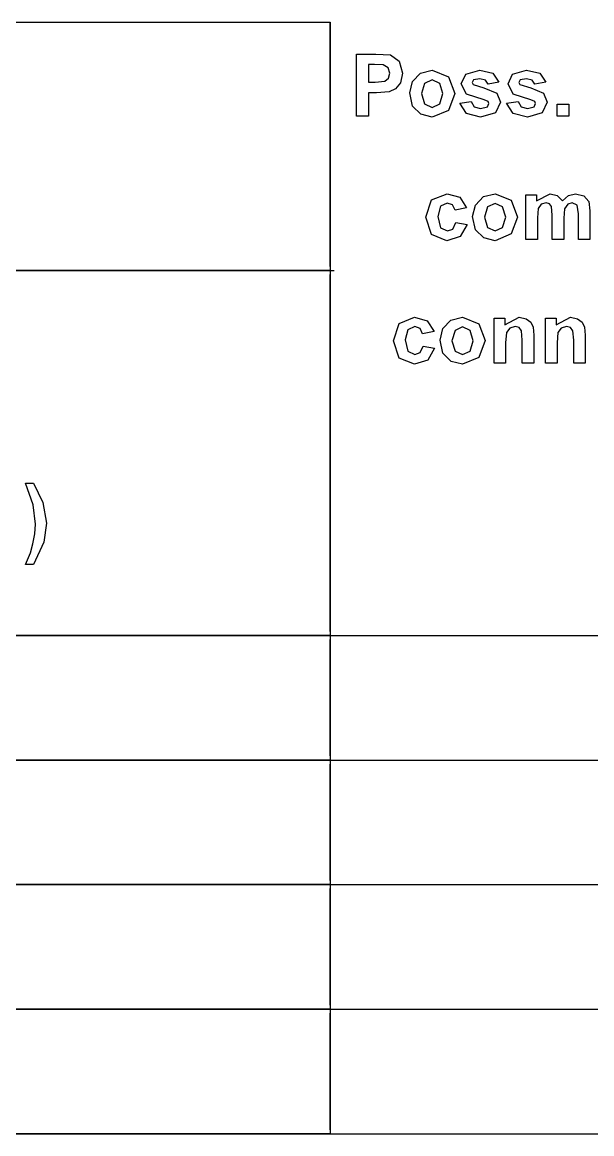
# Model space of a CAD drawing. Extents: x 22 to 299, y 7 to 289.
# Drawn here: x 155.86 to 174.39, y 105.1 to 141.28 of the extents above; entities that cross this region are included whole.
import ezdxf

# ---------------------------------------------------------------- set-up
doc = ezdxf.new("R2010")
doc.units = 0

msp = doc.modelspace()

# ---------------------------------------------------------------- linework, layer by layer
at = {"layer": '1'}
for p, q in [((114.601725, 141.278722), (165.883506, 141.278722)), ((165.883506, 141.278722), (165.883506, 133.202245)), ((165.884, 133.335), (165.884, 141.279185)), ((165.883506, 133.202245), (114.601725, 133.202245)), ((140.242616, 133.202245), (165.883506, 133.202245)), ((140.243, 133.203), (166.016182, 133.203)), ((165.883506, 133.202245), (165.883506, 121.323185)), ((165.884, 121.456), (165.884, 133.070477)), ((165.883506, 121.323185), (140.242616, 121.323185)), ((140.242616, 121.323185), (165.883506, 121.323185)), ((140.243, 121.324), (165.883891, 121.324)), ((165.883506, 121.323185), (165.883506, 117.268719)), ((165.884, 121.324), (201.71309, 121.324)), ((165.884, 117.401), (165.884, 121.190883)), ((165.883506, 117.268719), (140.242616, 117.268719)), ((140.242616, 117.268719), (165.883506, 117.268719)), ((140.243, 117.269), (165.883891, 117.269)), ((165.883506, 117.268719), (165.883506, 113.214253)), ((165.884, 117.269), (201.71309, 117.269)), ((165.884, 113.347), (165.884, 117.136883)), ((165.883506, 113.214253), (140.242616, 113.214253)), ((140.242616, 113.2139), (165.883506, 113.2139)), ((140.243, 113.214), (165.883891, 113.214)), ((165.883506, 113.2139), (165.883506, 109.159082)), ((165.884, 113.214), (201.71309, 113.214)), ((165.884, 109.292), (165.884, 113.082236)), ((140.242616, 109.159434), (165.883506, 109.159434)), ((165.883506, 109.159082), (140.242616, 109.159082)), ((140.243, 109.16), (165.883891, 109.16)), ((165.883506, 109.159434), (165.883506, 105.104968)), ((165.884, 109.16), (201.71309, 109.16)), ((165.884, 105.237), (165.884, 109.026883)), ((165.883506, 105.104968), (140.242616, 105.104968)), ((140.243, 105.105), (165.883891, 105.105)), ((165.884, 105.105), (201.71309, 105.105))]:
    msp.add_line(p, q, dxfattribs=at)
at = {"layer": 'Layer 1'}
for p, q in [((166.734167, 138.224), (166.734167, 140.244202)), ((166.734167, 140.244202), (167.369097, 140.244202)), ((167.369097, 140.244202), (167.839613, 140.213885)), ((167.839613, 140.213885), (168.121656, 140.015448)), ((168.121656, 140.015448), (168.235275, 139.622707)), ((167.129829, 139.902449), (167.129829, 139.329185)), ((167.320976, 139.902449), (167.129829, 139.902449)), ((167.605692, 139.888668), (167.320976, 139.902449)), ((167.764759, 139.799096), (167.605692, 139.888668)), ((167.827583, 139.617195), (167.764759, 139.799096)), ((168.823442, 139.625463), (169.201726, 139.720548)), ((169.201726, 139.720548), (169.72972, 139.504196)), ((170.295581, 139.591012), (170.747384, 139.720548)), ((170.747384, 139.720548), (171.180473, 139.622707)), ((171.817658, 139.591012), (172.269461, 139.720548)), ((172.269461, 139.720548), (172.70255, 139.622707)), ((167.129829, 139.329185), (167.346373, 139.329185)), ((167.346373, 139.329185), (167.65916, 139.36088)), ((167.65916, 139.36088), (167.782136, 139.460099)), ((167.782136, 139.460099), (167.827583, 139.617195)), ((168.169777, 139.309893), (168.00269, 139.110078)), ((168.235275, 139.622707), (168.169777, 139.309893)), ((168.470554, 138.976408), (168.562786, 139.349856)), ((168.562786, 139.349856), (168.823442, 139.625463)), ((168.955774, 139.289222), (168.855522, 138.955737)), ((169.203063, 139.404977), (168.955774, 139.289222)), ((169.449015, 139.289222), (169.203063, 139.404977)), ((169.549267, 138.958494), (169.449015, 139.289222)), ((169.72972, 139.504196), (169.935571, 138.959872)), ((170.149882, 139.271308), (170.295581, 139.591012)), ((170.318305, 138.941957), (170.149882, 139.271308)), ((170.541533, 139.399465), (170.498759, 139.320917)), ((170.498759, 139.320917), (170.536186, 139.250637)), ((170.754067, 139.442184), (170.541533, 139.399465)), ((170.934521, 139.396709), (170.754067, 139.442184)), ((171.021406, 139.265796), (170.934521, 139.396709)), ((171.37563, 139.333319), (171.021406, 139.265796)), ((171.180473, 139.622707), (171.37563, 139.333319)), ((171.671959, 139.271308), (171.817658, 139.591012)), ((171.840382, 138.941957), (171.671959, 139.271308)), ((172.06361, 139.399465), (172.020836, 139.320917)), ((172.020836, 139.320917), (172.058264, 139.250637)), ((172.276145, 139.442184), (172.06361, 139.399465)), ((172.456598, 139.396709), (172.276145, 139.442184)), ((172.543483, 139.265796), (172.456598, 139.396709)), ((172.897707, 139.333319), (172.543483, 139.265796)), ((172.70255, 139.622707), (172.897707, 139.333319)), ((167.387811, 138.986054), (167.129829, 138.986054)), ((167.129829, 138.986054), (167.129829, 138.224)), ((167.798176, 139.014993), (167.387811, 138.986054)), ((168.00269, 139.110078), (167.798176, 139.014993)), ((168.562786, 138.547839), (168.470554, 138.976408)), ((168.470554, 138.976408), (168.470554, 138.976408)), ((168.855522, 138.955737), (168.955774, 138.622253)), ((168.855522, 138.955737), (168.855522, 138.955737)), ((169.449015, 138.622253), (169.549267, 138.958494)), ((169.935571, 138.959872), (169.727047, 138.408657)), ((170.89442, 138.753166), (170.318305, 138.941957)), ((170.536186, 139.250637), (170.8864, 139.141772)), ((170.8864, 139.141772), (171.306122, 138.969518)), ((171.306122, 138.969518), (171.423751, 138.681508)), ((172.416497, 138.753166), (171.840382, 138.941957)), ((172.058264, 139.250637), (172.408477, 139.141772)), ((172.408477, 139.141772), (172.828199, 138.969518)), ((172.828199, 138.969518), (172.945828, 138.681508)), ((168.831462, 138.281878), (168.562786, 138.547839)), ((168.955774, 138.622253), (169.203063, 138.506498)), ((169.203063, 138.506498), (169.449015, 138.622253)), ((170.09775, 138.641545), (170.474697, 138.700801)), ((170.318305, 138.312194), (170.09775, 138.641545)), ((170.09775, 138.641545), (170.09775, 138.641545)), ((170.474697, 138.700801), (170.572276, 138.528546)), ((171.020069, 138.702179), (170.89442, 138.753166)), ((170.997345, 138.52579), (171.046803, 138.629143)), ((171.046803, 138.629143), (171.020069, 138.702179)), ((171.423751, 138.681508), (171.260674, 138.335621)), ((171.619827, 138.641545), (171.996775, 138.700801)), ((171.840382, 138.312194), (171.619827, 138.641545)), ((171.619827, 138.641545), (171.619827, 138.641545)), ((171.996775, 138.700801), (172.094353, 138.528546)), ((172.542147, 138.702179), (172.416497, 138.753166)), ((172.519422, 138.52579), (172.56888, 138.629143)), ((172.56888, 138.629143), (172.542147, 138.702179)), ((172.945828, 138.681508), (172.782752, 138.335621)), ((173.274237, 138.224), (173.274237, 138.611228)), ((173.274237, 138.611228), (173.649849, 138.611228)), ((173.649849, 138.611228), (173.649849, 138.224)), ((167.129829, 138.224), (166.734167, 138.224)), ((169.2044, 138.190927), (168.831462, 138.281878)), ((169.727047, 138.408657), (169.2044, 138.190927)), ((170.778128, 138.190927), (170.318305, 138.312194)), ((170.572276, 138.528546), (170.778127, 138.470669)), ((170.778127, 138.470669), (170.997345, 138.52579)), ((171.260674, 138.335621), (170.778128, 138.190927)), ((172.300205, 138.190927), (171.840382, 138.312194)), ((172.094353, 138.528546), (172.300205, 138.470669)), ((172.300205, 138.470669), (172.519422, 138.52579)), ((172.782752, 138.335621), (172.300205, 138.190927)), ((173.649849, 138.224), (173.274237, 138.224)), ((169.184419, 135.496976), (169.687016, 135.699548)), ((169.687016, 135.699548), (170.098718, 135.583793)), ((170.869574, 135.604463), (171.247858, 135.699548)), ((171.247858, 135.699548), (171.775852, 135.483196)), ((172.248144, 135.666475), (172.594347, 135.666475)), ((172.248144, 134.203), (172.248144, 135.666475)), ((172.594347, 135.46666), (173.036793, 135.699548)), ((172.594347, 135.666475), (172.594347, 135.46666)), ((173.036793, 135.699548), (173.273388, 135.64167)), ((173.639642, 135.64167), (173.87089, 135.699548)), ((173.87089, 135.699548), (174.135556, 135.633402)), ((168.998619, 134.933359), (169.184419, 135.496976)), ((169.467799, 135.294405), (169.384924, 134.96092)), ((169.692363, 135.395002), (169.467799, 135.294405)), ((169.86346, 135.337124), (169.692363, 135.395002)), ((169.949009, 135.16487), (169.86346, 135.337124)), ((170.098718, 135.583793), (170.319273, 135.233771)), ((170.516686, 134.955408), (170.608918, 135.328856)), ((170.608918, 135.328856), (170.869574, 135.604463)), ((171.249195, 135.383977), (171.001906, 135.268222)), ((171.495147, 135.268222), (171.249195, 135.383977)), ((171.775852, 135.483196), (171.981703, 134.938872)), ((172.753413, 135.355038), (172.653161, 135.215857)), ((172.909806, 135.40327), (172.753413, 135.355038)), ((173.023425, 135.372953), (172.909806, 135.40327)), ((173.08625, 135.280625), (173.023425, 135.372953)), ((173.273388, 135.64167), (173.437801, 135.46666)), ((173.437801, 135.46666), (173.639642, 135.64167)), ((173.612908, 135.353661), (173.512656, 135.207589)), ((173.761281, 135.40327), (173.612908, 135.353661)), ((173.921685, 135.320588), (173.761281, 135.40327)), ((173.960449, 135.039468), (173.921685, 135.320588)), ((174.135556, 135.633402), (174.297296, 135.441855)), ((174.297296, 135.441855), (174.33606, 135.138687)), ((169.183083, 134.372499), (168.998619, 134.933359)), ((169.384924, 134.96092), (169.469135, 134.592984)), ((170.319273, 135.233771), (169.949009, 135.16487)), ((170.319273, 135.233771), (170.319273, 135.233771)), ((170.608918, 134.526839), (170.516686, 134.955408)), ((170.516686, 134.955408), (170.516686, 134.955408)), ((171.001906, 135.268222), (170.901654, 134.934737)), ((170.901654, 134.934737), (171.001906, 134.601253)), ((170.901654, 134.934737), (170.901654, 134.934737)), ((171.595399, 134.937494), (171.495147, 135.268222)), ((171.495147, 134.601253), (171.595399, 134.937494)), ((171.981703, 134.938872), (171.773179, 134.387657)), ((172.653161, 135.215857), (172.623753, 134.914067)), ((173.106301, 135.005017), (173.08625, 135.280625)), ((173.106301, 134.203), (173.106301, 135.005017)), ((173.512656, 135.207589), (173.481912, 134.905799)), ((173.960449, 134.203), (173.960449, 135.039468)), ((174.33606, 135.138687), (174.33606, 134.203)), ((169.469135, 134.592984), (169.69771, 134.485498)), ((169.872817, 134.547509), (169.969059, 134.763861)), ((169.969059, 134.763861), (170.337987, 134.699093)), ((170.337987, 134.699093), (170.117432, 134.303597)), ((171.001906, 134.601253), (171.249195, 134.485498)), ((171.249195, 134.485498), (171.495147, 134.601253)), ((172.623753, 134.914067), (172.623753, 134.203)), ((173.481912, 134.905799), (173.481912, 134.203)), ((169.680333, 134.169927), (169.183083, 134.372499)), ((170.117432, 134.303597), (169.680333, 134.169927)), ((169.69771, 134.485498), (169.872817, 134.547509)), ((170.877594, 134.260878), (170.608918, 134.526839)), ((171.250531, 134.169927), (170.877594, 134.260878)), ((171.773179, 134.387657), (171.250531, 134.169927)), ((172.623753, 134.203), (172.248144, 134.203)), ((173.481912, 134.203), (173.106301, 134.203)), ((174.33606, 134.203), (173.960449, 134.203)), ((168.126419, 131.474976), (168.629016, 131.677548)), ((168.629016, 131.677548), (169.040718, 131.561793)), ((169.811574, 131.582463), (170.189858, 131.677548)), ((170.189858, 131.677548), (170.717852, 131.461196)), ((171.564418, 131.429501), (172.032261, 131.677548)), ((172.032261, 131.677548), (172.259499, 131.630695)), ((173.237062, 131.429501), (173.704905, 131.677548)), ((173.704905, 131.677548), (173.932143, 131.630695)), ((167.940619, 130.911359), (168.126419, 131.474976)), ((168.634363, 131.373002), (168.409799, 131.272405)), ((168.80546, 131.315124), (168.634363, 131.373002)), ((168.891009, 131.14287), (168.80546, 131.315124)), ((169.040718, 131.561793), (169.261273, 131.211771)), ((169.550918, 131.306856), (169.811574, 131.582463)), ((170.191195, 131.361977), (169.943906, 131.246222)), ((170.437147, 131.246222), (170.191195, 131.361977)), ((170.717852, 131.461196), (170.923703, 130.916872)), ((171.215541, 130.181), (171.215541, 131.644475)), ((171.215541, 131.644475), (171.564418, 131.644475)), ((171.564418, 131.644475), (171.564418, 131.429501)), ((171.726159, 131.326148), (171.619224, 131.180077)), ((171.901266, 131.38127), (171.726159, 131.326148)), ((172.030925, 131.342685), (171.901266, 131.38127)), ((172.10979, 131.23382), (172.030925, 131.342685)), ((172.259499, 131.630695), (172.414555, 131.513561)), ((172.414555, 131.513561), (172.488074, 131.350953)), ((172.488074, 131.350953), (172.509459, 131.090504)), ((172.888185, 130.181), (172.888185, 131.644475)), ((172.888185, 131.644475), (173.237062, 131.644475)), ((173.237062, 131.644475), (173.237062, 131.429501)), ((173.398802, 131.326148), (173.291866, 131.180077)), ((173.573909, 131.38127), (173.398802, 131.326148)), ((173.703568, 131.342685), (173.573909, 131.38127)), ((173.782433, 131.23382), (173.703568, 131.342685)), ((173.932143, 131.630695), (174.0872, 131.513561)), ((174.0872, 131.513561), (174.160718, 131.350953)), ((174.160718, 131.350953), (174.182103, 131.090504)), ((168.409799, 131.272405), (168.326924, 130.93892)), ((169.261273, 131.211771), (168.891009, 131.14287)), ((169.261273, 131.211771), (169.261273, 131.211771)), ((169.458686, 130.933408), (169.550918, 131.306856)), ((169.943906, 131.246222), (169.843654, 130.912737)), ((170.537399, 130.915494), (170.437147, 131.246222)), ((171.619224, 131.180077), (171.591153, 130.843836)), ((172.13385, 130.927896), (172.10979, 131.23382)), ((172.509459, 131.090504), (172.509461, 130.181)), ((173.291866, 131.180077), (173.263796, 130.843836)), ((173.806493, 130.927896), (173.782433, 131.23382)), ((174.182103, 131.090504), (174.182104, 130.181)), ((168.125083, 130.350499), (167.940619, 130.911359)), ((168.326924, 130.93892), (168.411135, 130.570984)), ((168.814817, 130.525509), (168.911059, 130.741861)), ((168.911059, 130.741861), (169.279987, 130.677093)), ((169.279987, 130.677093), (169.059432, 130.281597)), ((169.550918, 130.504839), (169.458686, 130.933408)), ((169.458686, 130.933408), (169.458686, 130.933408)), ((169.843654, 130.912737), (169.943906, 130.579253)), ((169.843654, 130.912737), (169.843654, 130.912737)), ((170.437147, 130.579253), (170.537399, 130.915494)), ((170.923703, 130.916872), (170.715179, 130.365657)), ((171.591153, 130.843836), (171.591153, 130.181)), ((172.13385, 130.181), (172.13385, 130.927896)), ((173.263796, 130.843836), (173.263796, 130.181)), ((173.806493, 130.181), (173.806493, 130.927896)), ((168.622333, 130.147927), (168.125083, 130.350499)), ((168.411135, 130.570984), (168.63971, 130.463498)), ((169.059432, 130.281597), (168.622333, 130.147927)), ((168.63971, 130.463498), (168.814817, 130.525509)), ((169.819594, 130.238878), (169.550918, 130.504839)), ((170.192531, 130.147927), (169.819594, 130.238878)), ((169.943906, 130.579253), (170.191195, 130.463498)), ((170.191195, 130.463498), (170.437147, 130.579253)), ((170.715179, 130.365657), (170.192531, 130.147927)), ((171.591153, 130.181), (171.215541, 130.181)), ((172.509461, 130.181), (172.13385, 130.181)), ((173.263796, 130.181), (172.888185, 130.181)), ((174.182104, 130.181), (173.806493, 130.181)), ((156.217864, 125.568586), (155.966565, 126.279653)), ((155.966565, 126.279653), (156.221874, 126.279653)), ((156.221874, 126.279653), (156.53466, 125.651268)), ((156.286035, 124.948469), (156.217864, 125.568586)), ((156.53466, 125.651268), (156.646942, 124.977408)), ((156.26732, 124.632899), (156.286035, 124.948469)), ((156.646942, 124.977408), (156.558721, 124.360048)), ((156.209842, 124.30906), (156.26732, 124.632899)), ((156.125631, 124.00727), (156.209842, 124.30906)), ((156.558721, 124.360048), (156.228557, 123.631066)), ((155.969237, 123.631066), (156.125631, 124.00727)), ((156.228557, 123.631066), (155.969237, 123.631066))]:
    msp.add_line(p, q, dxfattribs=at)

doc.saveas('drawing.dxf')
